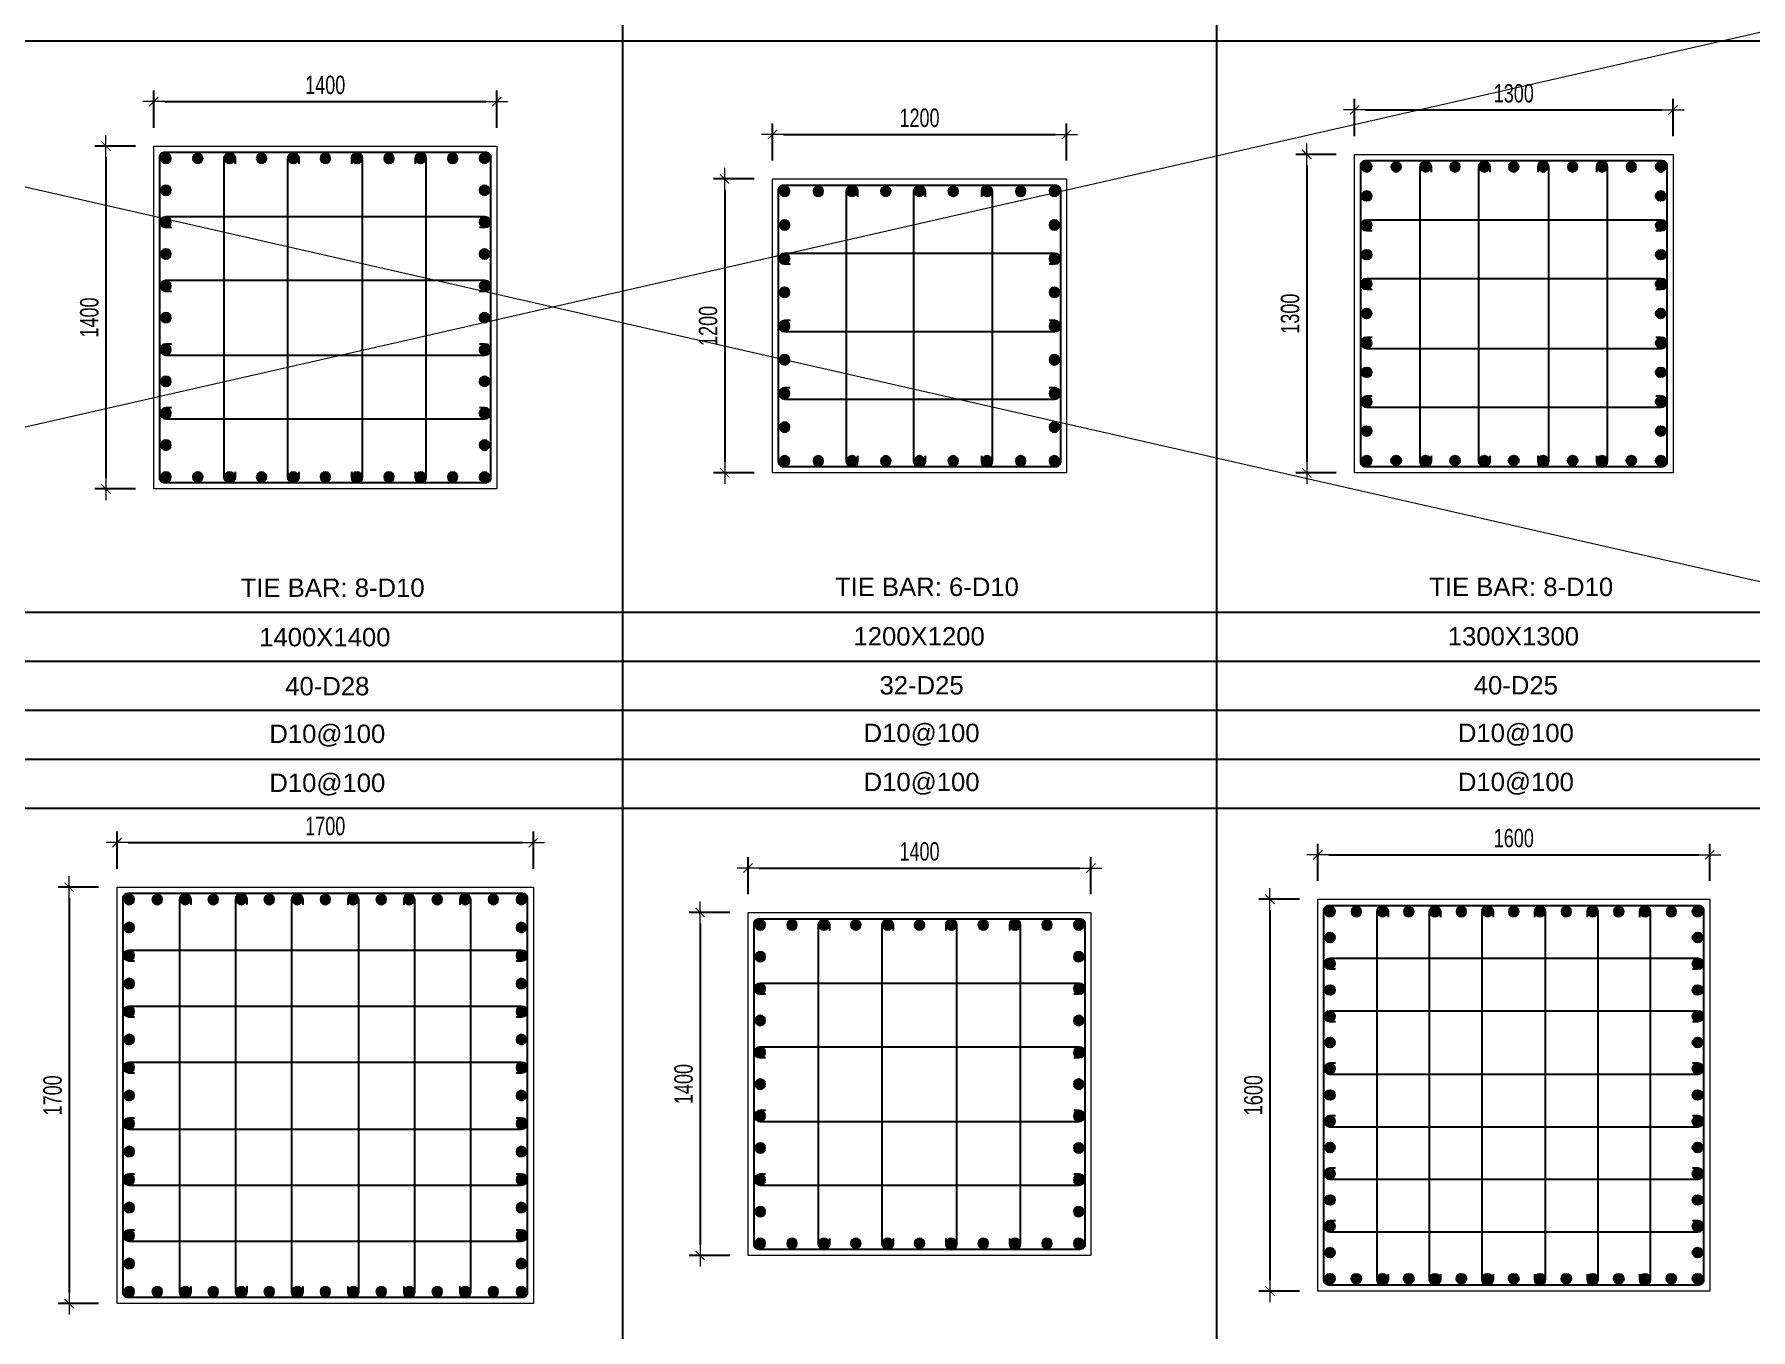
# Model space of a CAD drawing. Header units: millimetres. Extents: x 49323 to 380960, y -6102 to 181761.
# Drawn here: x 339682 to 346689, y 90439 to 95727 of the extents above; entities that cross this region are included whole.
import ezdxf
from ezdxf.enums import TextEntityAlignment as Align

# ---------------------------------------------------------------- set-up
doc = ezdxf.new("R2010")
doc.units = ezdxf.units.MM
doc.linetypes.add('CENTER2', pattern=[1.125, 0.75, -0.125, 0.125, -0.125])
doc.layers.get('Defpoints').update_dxf_attribs({"color": 151, "lineweight": 9})
for name, color, linetype in [('2', 2, 'Continuous'), ('CEN', 1, 'CENTER2'), ('STL', 3, 'Continuous'), ('TIT1', 3, 'Continuous')]:
    doc.layers.add(name, color=color, linetype=linetype)
doc.layers.add('NDC_S_CONTINUOUS', color=3, linetype='Continuous', lineweight=20)
doc.layers.add('NDC_S_DIM', color=1, linetype='Continuous', lineweight=15)
doc.styles.add('NDC_ARIAL', font='arial.ttf', dxfattribs={"width": 0.85})
doc.styles.add('NDC_DIM', font='', dxfattribs={"width": 0.75})
doc.styles.get('NDC_DIM').set_extended_font_data('Dotum')
doc.dimstyles.new('NDC_dim_30', dxfattribs={"dimscale": 30, "dimtxt": 2.5, "dimasz": 1.5, "dimexe": 1.5, "dimexo": 2.5, "dimgap": 1, "dimtad": 1, "dimdec": 0, "dimzin": 0, "dimdsep": 46, "dimtxsty": 'NDC_DIM', "dimblk": 'DIMMARK', "dimcen": 0.09, "dimdle": 1.2, "dimclrd": 1, "dimclre": 1, "dimclrt": 3, "dimadec": 0, "dimazin": 0, "dimtfac": 1, "dimtdec": 0, "dimtix": 1, "dimtofl": 0, "dimtmove": 0, "dimatfit": 3, "dimfxl": 8, "dimfxlon": 1, "dimtolj": 1, "dimtzin": 0, "dimarcsym": 0})

# ---------------------------------------------------------------- blocks, each defined once
blk = doc.blocks.new('8')
at = {"layer": '2'}
blk.add_hatch(color=256, dxfattribs=at).paths.add_polyline_path([(20, 0, 0.386127), (1.9, 19.9), (-1.9, 19.9, 0.386127), (-20, 0, 1)])
blk.add_circle((0, 0), 20, dxfattribs=at)
blk = doc.blocks.new('5')
at = {"layer": 'CEN', "rotation": 180}
blk.add_blockref('8', (0, 0), dxfattribs=at)
blk = doc.blocks.new('*U1257')
at = {"layer": 'STL', "xscale": -1, "rotation": 270}
blk.add_blockref('5', (0, 0), dxfattribs=at)
blk = doc.blocks.new('*U1258')
at = {"layer": 'NDC_S_DIM', "color": 0, "linetype": 'ByBlock', "lineweight": -2, "transparency": 16777216}
for p in [(299692.7, 70167.6), (299807.1, 70167.6), (299921.4, 70167.6), (300035.7, 70167.6), (300150, 70167.6), (300264.3, 70167.6), (300378.6, 70167.6), (300493, 70167.6), (300607.3, 70167.6), (300721.6, 70167.6), (300835.9, 70167.6), (300950.2, 70167.6), (301064.6, 70167.6), (301178.9, 70167.6), (301293.2, 70167.6)]:
    blk.add_blockref('*U1257', p, dxfattribs=at)
blk = doc.blocks.new('*U1231')
at = {"layer": 'STL', "xscale": -1, "rotation": 270}
blk.add_blockref('5', (0, 0), dxfattribs=at)
blk = doc.blocks.new('*U1232')
at = {"layer": 'NDC_S_DIM', "color": 0, "linetype": 'ByBlock', "lineweight": -2, "transparency": 16777216}
for p in [(299692.7, 70167.6), (299807.1, 70167.6), (299921.4, 70167.6), (300035.7, 70167.6), (300150, 70167.6), (300264.3, 70167.6), (300378.6, 70167.6), (300493, 70167.6), (300607.3, 70167.6), (300721.6, 70167.6), (300835.9, 70167.6), (300950.2, 70167.6), (301064.6, 70167.6), (301178.9, 70167.6), (301293.2, 70167.6)]:
    blk.add_blockref('*U1231', p, dxfattribs=at)
blk = doc.blocks.new('*U1233')
at = {"layer": 'STL', "xscale": -1, "rotation": 270}
blk.add_blockref('5', (0, 0), dxfattribs=at)
blk = doc.blocks.new('*U1234')
at = {"layer": 'NDC_S_DIM', "color": 0, "linetype": 'ByBlock', "lineweight": -2, "transparency": 16777216}
for p in [(299692.7, 70167.6), (299807.1, 70167.6), (299921.4, 70167.6), (300035.7, 70167.6), (300150, 70167.6), (300264.3, 70167.6), (300378.6, 70167.6), (300493, 70167.6), (300607.3, 70167.6), (300721.6, 70167.6), (300835.9, 70167.6), (300950.2, 70167.6), (301064.6, 70167.6), (301178.9, 70167.6), (301293.2, 70167.6)]:
    blk.add_blockref('*U1233', p, dxfattribs=at)
blk = doc.blocks.new('*U1255')
at = {"layer": 'STL', "xscale": -1, "rotation": 270}
blk.add_blockref('5', (0, 0), dxfattribs=at)
blk = doc.blocks.new('*U1256')
at = {"layer": 'NDC_S_DIM', "color": 0, "linetype": 'ByBlock', "lineweight": -2, "transparency": 16777216}
for p in [(299692.7, 70167.6), (299807.1, 70167.6), (299921.4, 70167.6), (300035.7, 70167.6), (300150, 70167.6), (300264.3, 70167.6), (300378.6, 70167.6), (300493, 70167.6), (300607.3, 70167.6), (300721.6, 70167.6), (300835.9, 70167.6), (300950.2, 70167.6), (301064.6, 70167.6), (301178.9, 70167.6), (301293.2, 70167.6)]:
    blk.add_blockref('*U1255', p, dxfattribs=at)
blk = doc.blocks.new('DIMMARK')
at = {"layer": 'NDC_S_DIM', "color": 1}
blk.add_line((-1.5, 0), (1, 0), dxfattribs=at)
at = {"layer": 'NDC_S_DIM', "color": 2, "const_width": 0.1}
blk.add_lwpolyline([(-0.42, -0.42), (0.42, 0.42)], dxfattribs=at)
blk = doc.blocks.new('*D1273')
at = {"layer": 'Defpoints', "color": 0, "ltscale": 40, "transparency": 16777216}
for p in [(341719.6, 92427.3), (340019.6, 92245.7), (341719.6, 92245.7)]:
    blk.add_point(p, dxfattribs=at)
at = {"layer": 'NDC_S_DIM', "color": 1, "lineweight": -2, "ltscale": 40, "transparency": 16777216}
for p, q in [((340019.6, 92320.7), (340019.6, 92472.3)), ((340064.6, 92427.3), (341674.6, 92427.3)), ((341719.6, 92320.7), (341719.6, 92472.3))]:
    blk.add_line(p, q, dxfattribs=at)
at = {"layer": 'NDC_S_DIM', "color": 1, "lineweight": -2, "ltscale": 40, "transparency": 16777216, "xscale": 45, "yscale": 45, "zscale": 45, "rotation": 180}
blk.add_blockref('DIMMARK', (340019.6, 92427.3), dxfattribs=at)
at = {"layer": 'NDC_S_DIM', "color": 1, "lineweight": -2, "ltscale": 40, "transparency": 16777216, "xscale": 45, "yscale": 45, "zscale": 45}
blk.add_blockref('DIMMARK', (341719.6, 92427.3), dxfattribs=at)
at = {"layer": 'NDC_S_DIM', "color": 3, "ltscale": 40, "transparency": 16777216, "insert": (340869.6, 92494.8), "char_height": 75, "attachment_point": 5, "style": 'NDC_DIM'}
blk.add_mtext('\\A1;1700', dxfattribs=at)
blk = doc.blocks.new('*D1274')
at = {"layer": 'Defpoints', "color": 0, "ltscale": 40, "transparency": 16777216}
for p in [(340019.6, 92245.7), (339824.2, 90545.7), (340019.6, 90545.7)]:
    blk.add_point(p, dxfattribs=at)
at = {"layer": 'NDC_S_DIM', "color": 1, "lineweight": -2, "ltscale": 40, "transparency": 16777216}
for p, q in [((339944.6, 92245.7), (339779.2, 92245.7)), ((339824.2, 92200.7), (339824.2, 90590.7)), ((339944.6, 90545.7), (339779.2, 90545.7))]:
    blk.add_line(p, q, dxfattribs=at)
at = {"layer": 'NDC_S_DIM', "color": 1, "lineweight": -2, "ltscale": 40, "transparency": 16777216, "xscale": 45, "yscale": 45, "zscale": 45}
for p, rotation in [((339824.2, 92245.7), 90), ((339824.2, 90545.7), 270)]:
    blk.add_blockref('DIMMARK', p, dxfattribs=dict(at, rotation=rotation))
at = {"layer": 'NDC_S_DIM', "color": 3, "ltscale": 40, "transparency": 16777216, "insert": (339756.7, 91395.7), "char_height": 75, "attachment_point": 5, "rotation": 90, "style": 'NDC_DIM'}
blk.add_mtext('\\A1;1700', dxfattribs=at)
blk = doc.blocks.new('*D1271')
at = {"layer": 'Defpoints', "color": 0, "ltscale": 40, "transparency": 16777216}
for p in [(341569.6, 95452.8), (340169.6, 95271.2), (341569.6, 95271.2)]:
    blk.add_point(p, dxfattribs=at)
at = {"layer": 'NDC_S_DIM', "color": 1, "lineweight": -2, "ltscale": 40, "transparency": 16777216}
for p, q in [((340169.6, 95346.2), (340169.6, 95497.8)), ((340214.6, 95452.8), (341524.6, 95452.8)), ((341569.6, 95346.2), (341569.6, 95497.8))]:
    blk.add_line(p, q, dxfattribs=at)
at = {"layer": 'NDC_S_DIM', "color": 1, "lineweight": -2, "ltscale": 40, "transparency": 16777216, "xscale": 45, "yscale": 45, "zscale": 45, "rotation": 180}
blk.add_blockref('DIMMARK', (340169.6, 95452.8), dxfattribs=at)
at = {"layer": 'NDC_S_DIM', "color": 1, "lineweight": -2, "ltscale": 40, "transparency": 16777216, "xscale": 45, "yscale": 45, "zscale": 45}
blk.add_blockref('DIMMARK', (341569.6, 95452.8), dxfattribs=at)
at = {"layer": 'NDC_S_DIM', "color": 3, "ltscale": 40, "transparency": 16777216, "insert": (340869.6, 95520.4), "char_height": 75, "attachment_point": 5, "style": 'NDC_DIM'}
blk.add_mtext('\\A1;1400', dxfattribs=at)
blk = doc.blocks.new('*D1272')
at = {"layer": 'Defpoints', "color": 0, "ltscale": 40, "transparency": 16777216}
for p in [(340169.6, 95271.2), (339974.2, 93871.2), (340169.6, 93871.2)]:
    blk.add_point(p, dxfattribs=at)
at = {"layer": 'NDC_S_DIM', "color": 1, "lineweight": -2, "ltscale": 40, "transparency": 16777216}
for p, q in [((340094.6, 95271.2), (339929.2, 95271.2)), ((339974.2, 95226.2), (339974.2, 93916.2)), ((340094.6, 93871.2), (339929.2, 93871.2))]:
    blk.add_line(p, q, dxfattribs=at)
at = {"layer": 'NDC_S_DIM', "color": 1, "lineweight": -2, "ltscale": 40, "transparency": 16777216, "xscale": 45, "yscale": 45, "zscale": 45}
for p, rotation in [((339974.2, 95271.2), 90), ((339974.2, 93871.2), 270)]:
    blk.add_blockref('DIMMARK', p, dxfattribs=dict(at, rotation=rotation))
at = {"layer": 'NDC_S_DIM', "color": 3, "ltscale": 40, "transparency": 16777216, "insert": (339906.7, 94571.2), "char_height": 75, "attachment_point": 5, "rotation": 90, "style": 'NDC_DIM'}
blk.add_mtext('\\A1;1400', dxfattribs=at)
blk = doc.blocks.new('*U1247')
at = {"layer": 'STL', "xscale": -1, "rotation": 270}
blk.add_blockref('5', (0, 0), dxfattribs=at)
blk = doc.blocks.new('*U1248')
at = {"layer": 'NDC_S_DIM', "color": 0, "linetype": 'ByBlock', "lineweight": -2, "transparency": 16777216}
for p in [(306343.8, 79984.3), (306473.8, 79984.3), (306603.8, 79984.3), (306733.9, 79984.3), (306863.9, 79984.3), (306994, 79984.3), (307124, 79984.3), (307254.1, 79984.3), (307384.1, 79984.3), (307514.2, 79984.3), (307644.2, 79984.3)]:
    blk.add_blockref('*U1247', p, dxfattribs=at)
blk = doc.blocks.new('*U1249')
at = {"layer": 'STL', "xscale": -1, "rotation": 270}
blk.add_blockref('5', (0, 0), dxfattribs=at)
blk = doc.blocks.new('*U1250')
at = {"layer": 'NDC_S_DIM', "color": 0, "linetype": 'ByBlock', "lineweight": -2, "transparency": 16777216}
for p in [(306343.8, 79984.3), (306473.8, 79984.3), (306603.8, 79984.3), (306733.9, 79984.3), (306863.9, 79984.3), (306994, 79984.3), (307124, 79984.3), (307254.1, 79984.3), (307384.1, 79984.3), (307514.2, 79984.3), (307644.2, 79984.3)]:
    blk.add_blockref('*U1249', p, dxfattribs=at)
blk = doc.blocks.new('*U1251')
at = {"layer": 'STL', "xscale": -1, "rotation": 270}
blk.add_blockref('5', (0, 0), dxfattribs=at)
blk = doc.blocks.new('*U1252')
at = {"layer": 'NDC_S_DIM', "color": 0, "linetype": 'ByBlock', "lineweight": -2, "transparency": 16777216}
for p in [(306343.8, 79984.3), (306473.8, 79984.3), (306603.8, 79984.3), (306733.9, 79984.3), (306863.9, 79984.3), (306994, 79984.3), (307124, 79984.3), (307254.1, 79984.3), (307384.1, 79984.3), (307514.2, 79984.3), (307644.2, 79984.3)]:
    blk.add_blockref('*U1251', p, dxfattribs=at)
blk = doc.blocks.new('*U1253')
at = {"layer": 'STL', "xscale": -1, "rotation": 270}
blk.add_blockref('5', (0, 0), dxfattribs=at)
blk = doc.blocks.new('*U1254')
at = {"layer": 'NDC_S_DIM', "color": 0, "linetype": 'ByBlock', "lineweight": -2, "transparency": 16777216}
for p in [(306343.8, 79984.3), (306473.8, 79984.3), (306603.8, 79984.3), (306733.9, 79984.3), (306863.9, 79984.3), (306994, 79984.3), (307124, 79984.3), (307254.1, 79984.3), (307384.1, 79984.3), (307514.2, 79984.3), (307644.2, 79984.3)]:
    blk.add_blockref('*U1253', p, dxfattribs=at)
blk = doc.blocks.new('*D1319')
at = {"layer": 'Defpoints', "color": 0, "ltscale": 40, "transparency": 16777216}
for p in [(343995.7, 92323.6), (342595.7, 92142), (343995.7, 92142)]:
    blk.add_point(p, dxfattribs=at)
at = {"layer": 'NDC_S_DIM', "color": 1, "lineweight": -2, "ltscale": 40, "transparency": 16777216}
for p, q in [((342595.7, 92217), (342595.7, 92368.6)), ((343995.7, 92217), (343995.7, 92368.6)), ((342640.7, 92323.6), (343950.7, 92323.6))]:
    blk.add_line(p, q, dxfattribs=at)
at = {"layer": 'NDC_S_DIM', "color": 1, "lineweight": -2, "ltscale": 40, "transparency": 16777216, "xscale": 45, "yscale": 45, "zscale": 45, "rotation": 180}
blk.add_blockref('DIMMARK', (342595.7, 92323.6), dxfattribs=at)
at = {"layer": 'NDC_S_DIM', "color": 1, "lineweight": -2, "ltscale": 40, "transparency": 16777216, "xscale": 45, "yscale": 45, "zscale": 45}
blk.add_blockref('DIMMARK', (343995.7, 92323.6), dxfattribs=at)
at = {"layer": 'NDC_S_DIM', "color": 3, "ltscale": 40, "transparency": 16777216, "insert": (343295.7, 92391.2), "char_height": 75, "attachment_point": 5, "style": 'NDC_DIM'}
blk.add_mtext('\\A1;1400', dxfattribs=at)
blk = doc.blocks.new('*D1320')
at = {"layer": 'Defpoints', "color": 0, "ltscale": 40, "transparency": 16777216}
for p in [(342595.7, 92142), (342400.3, 90742), (342595.7, 90742)]:
    blk.add_point(p, dxfattribs=at)
at = {"layer": 'NDC_S_DIM', "color": 1, "lineweight": -2, "ltscale": 40, "transparency": 16777216}
for p, q in [((342520.7, 92142), (342355.3, 92142)), ((342400.3, 92097), (342400.3, 90787)), ((342520.7, 90742), (342355.3, 90742))]:
    blk.add_line(p, q, dxfattribs=at)
at = {"layer": 'NDC_S_DIM', "color": 1, "lineweight": -2, "ltscale": 40, "transparency": 16777216, "xscale": 45, "yscale": 45, "zscale": 45}
for p, rotation in [((342400.3, 92142), 90), ((342400.3, 90742), 270)]:
    blk.add_blockref('DIMMARK', p, dxfattribs=dict(at, rotation=rotation))
at = {"layer": 'NDC_S_DIM', "color": 3, "ltscale": 40, "transparency": 16777216, "insert": (342332.8, 91442), "char_height": 75, "attachment_point": 5, "rotation": 90, "style": 'NDC_DIM'}
blk.add_mtext('\\A1;1400', dxfattribs=at)
blk = doc.blocks.new('*U1279')
at = {"layer": 'STL', "xscale": -1, "rotation": 270}
blk.add_blockref('5', (0, 0), dxfattribs=at)
blk = doc.blocks.new('*U1280')
at = {"layer": 'NDC_S_DIM', "color": 0, "linetype": 'ByBlock', "lineweight": -2, "transparency": 16777216}
for p in [(306343.8, 79984.3), (306473.8, 79984.3), (306603.8, 79984.3), (306733.9, 79984.3), (306863.9, 79984.3), (306994, 79984.3), (307124, 79984.3), (307254.1, 79984.3), (307384.1, 79984.3), (307514.2, 79984.3), (307644.2, 79984.3)]:
    blk.add_blockref('*U1279', p, dxfattribs=at)
blk = doc.blocks.new('*U1281')
at = {"layer": 'STL', "xscale": -1, "rotation": 270}
blk.add_blockref('5', (0, 0), dxfattribs=at)
blk = doc.blocks.new('*U1282')
at = {"layer": 'NDC_S_DIM', "color": 0, "linetype": 'ByBlock', "lineweight": -2, "transparency": 16777216}
for p in [(306343.8, 79984.3), (306473.8, 79984.3), (306603.8, 79984.3), (306733.9, 79984.3), (306863.9, 79984.3), (306994, 79984.3), (307124, 79984.3), (307254.1, 79984.3), (307384.1, 79984.3), (307514.2, 79984.3), (307644.2, 79984.3)]:
    blk.add_blockref('*U1281', p, dxfattribs=at)
blk = doc.blocks.new('*U1294')
at = {"layer": 'STL', "xscale": -1, "rotation": 270}
blk.add_blockref('5', (0, 0), dxfattribs=at)
blk = doc.blocks.new('*U1295')
at = {"layer": 'NDC_S_DIM', "color": 0, "linetype": 'ByBlock', "lineweight": -2, "transparency": 16777216}
for p in [(306343.8, 79984.3), (306473.8, 79984.3), (306603.8, 79984.3), (306733.9, 79984.3), (306863.9, 79984.3), (306994, 79984.3), (307124, 79984.3), (307254.1, 79984.3), (307384.1, 79984.3), (307514.2, 79984.3), (307644.2, 79984.3)]:
    blk.add_blockref('*U1294', p, dxfattribs=at)
blk = doc.blocks.new('*U1277')
at = {"layer": 'STL', "xscale": -1, "rotation": 270}
blk.add_blockref('5', (0, 0), dxfattribs=at)
blk = doc.blocks.new('*U1278')
at = {"layer": 'NDC_S_DIM', "color": 0, "linetype": 'ByBlock', "lineweight": -2, "transparency": 16777216}
for p in [(306343.8, 79984.3), (306473.8, 79984.3), (306603.8, 79984.3), (306733.9, 79984.3), (306863.9, 79984.3), (306994, 79984.3), (307124, 79984.3), (307254.1, 79984.3), (307384.1, 79984.3), (307514.2, 79984.3), (307644.2, 79984.3)]:
    blk.add_blockref('*U1277', p, dxfattribs=at)
blk = doc.blocks.new('*D1321')
at = {"layer": 'Defpoints', "color": 0, "ltscale": 40, "transparency": 16777216}
for p in [(343895.7, 95318.5), (342695.7, 95136.9), (343895.7, 95136.9)]:
    blk.add_point(p, dxfattribs=at)
at = {"layer": 'NDC_S_DIM', "color": 1, "lineweight": -2, "ltscale": 40, "transparency": 16777216}
for p, q in [((342695.7, 95211.9), (342695.7, 95363.5)), ((342740.7, 95318.5), (343850.7, 95318.5)), ((343895.7, 95211.9), (343895.7, 95363.5))]:
    blk.add_line(p, q, dxfattribs=at)
at = {"layer": 'NDC_S_DIM', "color": 1, "lineweight": -2, "ltscale": 40, "transparency": 16777216, "xscale": 45, "yscale": 45, "zscale": 45, "rotation": 180}
blk.add_blockref('DIMMARK', (342695.7, 95318.5), dxfattribs=at)
at = {"layer": 'NDC_S_DIM', "color": 1, "lineweight": -2, "ltscale": 40, "transparency": 16777216, "xscale": 45, "yscale": 45, "zscale": 45}
blk.add_blockref('DIMMARK', (343895.7, 95318.5), dxfattribs=at)
at = {"layer": 'NDC_S_DIM', "color": 3, "ltscale": 40, "transparency": 16777216, "insert": (343295.7, 95386), "char_height": 75, "attachment_point": 5, "style": 'NDC_DIM'}
blk.add_mtext('\\A1;1200', dxfattribs=at)
blk = doc.blocks.new('*D1322')
at = {"layer": 'Defpoints', "color": 0, "ltscale": 40, "transparency": 16777216}
for p in [(342695.7, 95136.9), (342500.3, 93936.9), (342695.7, 93936.9)]:
    blk.add_point(p, dxfattribs=at)
at = {"layer": 'NDC_S_DIM', "color": 1, "lineweight": -2, "ltscale": 40, "transparency": 16777216}
for p, q in [((342620.7, 95136.9), (342455.3, 95136.9)), ((342500.3, 95091.9), (342500.3, 93981.9)), ((342620.7, 93936.9), (342455.3, 93936.9))]:
    blk.add_line(p, q, dxfattribs=at)
at = {"layer": 'NDC_S_DIM', "color": 1, "lineweight": -2, "ltscale": 40, "transparency": 16777216, "xscale": 45, "yscale": 45, "zscale": 45}
for p, rotation in [((342500.3, 95136.9), 90), ((342500.3, 93936.9), 270)]:
    blk.add_blockref('DIMMARK', p, dxfattribs=dict(at, rotation=rotation))
at = {"layer": 'NDC_S_DIM', "color": 3, "ltscale": 40, "transparency": 16777216, "insert": (342432.8, 94536.9), "char_height": 75, "attachment_point": 5, "rotation": 90, "style": 'NDC_DIM'}
blk.add_mtext('\\A1;1200', dxfattribs=at)
blk = doc.blocks.new('*U1289')
at = {"layer": 'STL', "xscale": -1, "rotation": 270}
blk.add_blockref('5', (0, 0), dxfattribs=at)
blk = doc.blocks.new('*U1283')
at = {"layer": 'NDC_S_DIM', "color": 0, "linetype": 'ByBlock', "lineweight": -2, "transparency": 16777216}
for p in [(306393.8, 95024.2), (306531.3, 95024.2), (306668.9, 95024.2), (306806.4, 95024.2), (306944, 95024.2), (307081.5, 95024.2), (307219.1, 95024.2), (307356.7, 95024.2), (307494.2, 95024.2)]:
    blk.add_blockref('*U1289', p, dxfattribs=at)
blk = doc.blocks.new('*U1285')
at = {"layer": 'STL', "xscale": -1, "rotation": 270}
blk.add_blockref('5', (0, 0), dxfattribs=at)
blk = doc.blocks.new('*U1284')
at = {"layer": 'NDC_S_DIM', "color": 0, "linetype": 'ByBlock', "lineweight": -2, "transparency": 16777216}
for p in [(306393.8, 95024.2), (306531.3, 95024.2), (306668.9, 95024.2), (306806.4, 95024.2), (306944, 95024.2), (307081.5, 95024.2), (307219.1, 95024.2), (307356.7, 95024.2), (307494.2, 95024.2)]:
    blk.add_blockref('*U1285', p, dxfattribs=at)
blk = doc.blocks.new('*U1287')
at = {"layer": 'STL', "xscale": -1, "rotation": 270}
blk.add_blockref('5', (0, 0), dxfattribs=at)
blk = doc.blocks.new('*U1286')
at = {"layer": 'NDC_S_DIM', "color": 0, "linetype": 'ByBlock', "lineweight": -2, "transparency": 16777216}
for p in [(306393.8, 95024.2), (306531.3, 95024.2), (306668.9, 95024.2), (306806.4, 95024.2), (306944, 95024.2), (307081.5, 95024.2), (307219.1, 95024.2), (307356.7, 95024.2), (307494.2, 95024.2)]:
    blk.add_blockref('*U1287', p, dxfattribs=at)
blk = doc.blocks.new('*U1302')
at = {"layer": 'STL', "xscale": -1, "rotation": 270}
blk.add_blockref('5', (0, 0), dxfattribs=at)
blk = doc.blocks.new('*U1288')
at = {"layer": 'NDC_S_DIM', "color": 0, "linetype": 'ByBlock', "lineweight": -2, "transparency": 16777216}
for p in [(306393.8, 95024.2), (306531.3, 95024.2), (306668.9, 95024.2), (306806.4, 95024.2), (306944, 95024.2), (307081.5, 95024.2), (307219.1, 95024.2), (307356.7, 95024.2), (307494.2, 95024.2)]:
    blk.add_blockref('*U1302', p, dxfattribs=at)
blk = doc.blocks.new('*D1369')
at = {"layer": 'Defpoints', "color": 0, "ltscale": 40, "transparency": 16777216}
for p in [(346521.8, 92378), (344921.8, 92196.4), (346521.8, 92196.4)]:
    blk.add_point(p, dxfattribs=at)
at = {"layer": 'NDC_S_DIM', "color": 1, "lineweight": -2, "ltscale": 40, "transparency": 16777216}
for p, q in [((344921.8, 92271.4), (344921.8, 92423)), ((346521.8, 92271.4), (346521.8, 92423)), ((344966.8, 92378), (346476.8, 92378))]:
    blk.add_line(p, q, dxfattribs=at)
at = {"layer": 'NDC_S_DIM', "color": 1, "lineweight": -2, "ltscale": 40, "transparency": 16777216, "xscale": 45, "yscale": 45, "zscale": 45, "rotation": 180}
blk.add_blockref('DIMMARK', (344921.8, 92378), dxfattribs=at)
at = {"layer": 'NDC_S_DIM', "color": 1, "lineweight": -2, "ltscale": 40, "transparency": 16777216, "xscale": 45, "yscale": 45, "zscale": 45}
blk.add_blockref('DIMMARK', (346521.8, 92378), dxfattribs=at)
at = {"layer": 'NDC_S_DIM', "color": 3, "ltscale": 40, "transparency": 16777216, "insert": (345721.8, 92445.6), "char_height": 75, "attachment_point": 5, "style": 'NDC_DIM'}
blk.add_mtext('\\A1;1600', dxfattribs=at)
blk = doc.blocks.new('*D1370')
at = {"layer": 'Defpoints', "color": 0, "ltscale": 40, "transparency": 16777216}
for p in [(344921.8, 92196.4), (344726.4, 90596.4), (344921.8, 90596.4)]:
    blk.add_point(p, dxfattribs=at)
at = {"layer": 'NDC_S_DIM', "color": 1, "lineweight": -2, "ltscale": 40, "transparency": 16777216}
for p, q in [((344846.8, 92196.4), (344681.4, 92196.4)), ((344726.4, 92151.4), (344726.4, 90641.4)), ((344846.8, 90596.4), (344681.4, 90596.4))]:
    blk.add_line(p, q, dxfattribs=at)
at = {"layer": 'NDC_S_DIM', "color": 1, "lineweight": -2, "ltscale": 40, "transparency": 16777216, "xscale": 45, "yscale": 45, "zscale": 45}
for p, rotation in [((344726.4, 92196.4), 90), ((344726.4, 90596.4), 270)]:
    blk.add_blockref('DIMMARK', p, dxfattribs=dict(at, rotation=rotation))
at = {"layer": 'NDC_S_DIM', "color": 3, "ltscale": 40, "transparency": 16777216, "insert": (344658.9, 91396.4), "char_height": 75, "attachment_point": 5, "rotation": 90, "style": 'NDC_DIM'}
blk.add_mtext('\\A1;1600', dxfattribs=at)
blk = doc.blocks.new('*U1355')
at = {"layer": 'STL', "xscale": -1, "rotation": 270}
blk.add_blockref('5', (0, 0), dxfattribs=at)
blk = doc.blocks.new('*U1356')
at = {"layer": 'NDC_S_DIM', "color": 0, "linetype": 'ByBlock', "lineweight": -2, "transparency": 16777216}
for p in [(308769.8, 80184.3), (308877, 80184.3), (308984.2, 80184.3), (309091.4, 80184.3), (309198.6, 80184.3), (309305.7, 80184.3), (309412.9, 80184.3), (309520.1, 80184.3), (309627.3, 80184.3), (309734.4, 80184.3), (309841.6, 80184.3), (309948.8, 80184.3), (310056, 80184.3), (310163.1, 80184.3), (310270.3, 80184.3)]:
    blk.add_blockref('*U1355', p, dxfattribs=at)
blk = doc.blocks.new('*U1327')
at = {"layer": 'STL', "xscale": -1, "rotation": 270}
blk.add_blockref('5', (0, 0), dxfattribs=at)
blk = doc.blocks.new('*U1328')
at = {"layer": 'NDC_S_DIM', "color": 0, "linetype": 'ByBlock', "lineweight": -2, "transparency": 16777216}
for p in [(308769.8, 80184.3), (308877, 80184.3), (308984.2, 80184.3), (309091.4, 80184.3), (309198.6, 80184.3), (309305.7, 80184.3), (309412.9, 80184.3), (309520.1, 80184.3), (309627.3, 80184.3), (309734.4, 80184.3), (309841.6, 80184.3), (309948.8, 80184.3), (310056, 80184.3), (310163.1, 80184.3), (310270.3, 80184.3)]:
    blk.add_blockref('*U1327', p, dxfattribs=at)
blk = doc.blocks.new('*U1337')
at = {"layer": 'STL', "xscale": -1, "rotation": 270}
blk.add_blockref('5', (0, 0), dxfattribs=at)
blk = doc.blocks.new('*U1338')
at = {"layer": 'NDC_S_DIM', "color": 0, "linetype": 'ByBlock', "lineweight": -2, "transparency": 16777216}
for p in [(308769.8, 80184.3), (308877, 80184.3), (308984.2, 80184.3), (309091.4, 80184.3), (309198.6, 80184.3), (309305.7, 80184.3), (309412.9, 80184.3), (309520.1, 80184.3), (309627.3, 80184.3), (309734.4, 80184.3), (309841.6, 80184.3), (309948.8, 80184.3), (310056, 80184.3), (310163.1, 80184.3), (310270.3, 80184.3)]:
    blk.add_blockref('*U1337', p, dxfattribs=at)
blk = doc.blocks.new('*U1353')
at = {"layer": 'STL', "xscale": -1, "rotation": 270}
blk.add_blockref('5', (0, 0), dxfattribs=at)
blk = doc.blocks.new('*U1354')
at = {"layer": 'NDC_S_DIM', "color": 0, "linetype": 'ByBlock', "lineweight": -2, "transparency": 16777216}
for p in [(308769.8, 80184.3), (308877, 80184.3), (308984.2, 80184.3), (309091.4, 80184.3), (309198.6, 80184.3), (309305.7, 80184.3), (309412.9, 80184.3), (309520.1, 80184.3), (309627.3, 80184.3), (309734.4, 80184.3), (309841.6, 80184.3), (309948.8, 80184.3), (310056, 80184.3), (310163.1, 80184.3), (310270.3, 80184.3)]:
    blk.add_blockref('*U1353', p, dxfattribs=at)
blk = doc.blocks.new('*D1371')
at = {"layer": 'Defpoints', "color": 0, "ltscale": 40, "transparency": 16777216}
for p in [(346371.8, 95418.5), (345071.8, 95236.9), (346371.8, 95236.9)]:
    blk.add_point(p, dxfattribs=at)
at = {"layer": 'NDC_S_DIM', "color": 1, "lineweight": -2, "ltscale": 40, "transparency": 16777216}
for p, q in [((345071.8, 95311.9), (345071.8, 95463.5)), ((346371.8, 95311.9), (346371.8, 95463.5)), ((345116.8, 95418.5), (346326.8, 95418.5))]:
    blk.add_line(p, q, dxfattribs=at)
at = {"layer": 'NDC_S_DIM', "color": 1, "lineweight": -2, "ltscale": 40, "transparency": 16777216, "xscale": 45, "yscale": 45, "zscale": 45, "rotation": 180}
blk.add_blockref('DIMMARK', (345071.8, 95418.5), dxfattribs=at)
at = {"layer": 'NDC_S_DIM', "color": 1, "lineweight": -2, "ltscale": 40, "transparency": 16777216, "xscale": 45, "yscale": 45, "zscale": 45}
blk.add_blockref('DIMMARK', (346371.8, 95418.5), dxfattribs=at)
at = {"layer": 'NDC_S_DIM', "color": 3, "ltscale": 40, "transparency": 16777216, "insert": (345721.8, 95486), "char_height": 75, "attachment_point": 5, "style": 'NDC_DIM'}
blk.add_mtext('\\A1;1300', dxfattribs=at)
blk = doc.blocks.new('*D1372')
at = {"layer": 'Defpoints', "color": 0, "ltscale": 40, "transparency": 16777216}
for p in [(345071.8, 95236.9), (344876.4, 93936.9), (345071.8, 93936.9)]:
    blk.add_point(p, dxfattribs=at)
at = {"layer": 'NDC_S_DIM', "color": 1, "lineweight": -2, "ltscale": 40, "transparency": 16777216}
for p, q in [((344996.8, 95236.9), (344831.4, 95236.9)), ((344876.4, 95191.9), (344876.4, 93981.9)), ((344996.8, 93936.9), (344831.4, 93936.9))]:
    blk.add_line(p, q, dxfattribs=at)
at = {"layer": 'NDC_S_DIM', "color": 1, "lineweight": -2, "ltscale": 40, "transparency": 16777216, "xscale": 45, "yscale": 45, "zscale": 45}
for p, rotation in [((344876.4, 95236.9), 90), ((344876.4, 93936.9), 270)]:
    blk.add_blockref('DIMMARK', p, dxfattribs=dict(at, rotation=rotation))
at = {"layer": 'NDC_S_DIM', "color": 3, "ltscale": 40, "transparency": 16777216, "insert": (344808.9, 94586.9), "char_height": 75, "attachment_point": 5, "rotation": 90, "style": 'NDC_DIM'}
blk.add_mtext('\\A1;1300', dxfattribs=at)
blk = doc.blocks.new('*U1345')
at = {"layer": 'STL', "xscale": -1, "rotation": 270}
blk.add_blockref('5', (0, 0), dxfattribs=at)
blk = doc.blocks.new('*U1346')
at = {"layer": 'NDC_S_DIM', "color": 0, "linetype": 'ByBlock', "lineweight": -2, "transparency": 16777216}
for p in [(308919.8, 95186.4), (309039.9, 95186.4), (309159.9, 95186.4), (309280, 95186.4), (309400, 95186.4), (309520.1, 95186.4), (309640.1, 95186.4), (309760.2, 95186.4), (309880.2, 95186.4), (310000.3, 95186.4), (310120.3, 95186.4)]:
    blk.add_blockref('*U1345', p, dxfattribs=at)
blk = doc.blocks.new('*U1347')
at = {"layer": 'STL', "xscale": -1, "rotation": 270}
blk.add_blockref('5', (0, 0), dxfattribs=at)
blk = doc.blocks.new('*U1348')
at = {"layer": 'NDC_S_DIM', "color": 0, "linetype": 'ByBlock', "lineweight": -2, "transparency": 16777216}
for p in [(308919.8, 95186.4), (309039.9, 95186.4), (309159.9, 95186.4), (309280, 95186.4), (309400, 95186.4), (309520.1, 95186.4), (309640.1, 95186.4), (309760.2, 95186.4), (309880.2, 95186.4), (310000.3, 95186.4), (310120.3, 95186.4)]:
    blk.add_blockref('*U1347', p, dxfattribs=at)
blk = doc.blocks.new('*U1349')
at = {"layer": 'STL', "xscale": -1, "rotation": 270}
blk.add_blockref('5', (0, 0), dxfattribs=at)
blk = doc.blocks.new('*U1350')
at = {"layer": 'NDC_S_DIM', "color": 0, "linetype": 'ByBlock', "lineweight": -2, "transparency": 16777216}
for p in [(308919.8, 95186.4), (309039.9, 95186.4), (309159.9, 95186.4), (309280, 95186.4), (309400, 95186.4), (309520.1, 95186.4), (309640.1, 95186.4), (309760.2, 95186.4), (309880.2, 95186.4), (310000.3, 95186.4), (310120.3, 95186.4)]:
    blk.add_blockref('*U1349', p, dxfattribs=at)
blk = doc.blocks.new('*U1351')
at = {"layer": 'STL', "xscale": -1, "rotation": 270}
blk.add_blockref('5', (0, 0), dxfattribs=at)
blk = doc.blocks.new('*U1352')
at = {"layer": 'NDC_S_DIM', "color": 0, "linetype": 'ByBlock', "lineweight": -2, "transparency": 16777216}
for p in [(308919.8, 95186.4), (309039.9, 95186.4), (309159.9, 95186.4), (309280, 95186.4), (309400, 95186.4), (309520.1, 95186.4), (309640.1, 95186.4), (309760.2, 95186.4), (309880.2, 95186.4), (310000.3, 95186.4), (310120.3, 95186.4)]:
    blk.add_blockref('*U1351', p, dxfattribs=at)

msp = doc.modelspace()

# ---------------------------------------------------------------- linework, layer by layer
at = {"layer": '2', "lineweight": -2, "ltscale": 1000}
for points in [[(341544.6, 95226.2), (341544.6, 93916.2, -0.414214), (341524.6, 93896.2), (340214.6, 93896.2, -0.414214), (340194.6, 93916.2), (340194.6, 95226.2, -0.414214), (340214.6, 95246.2), (341524.6, 95246.2, -0.414214)], [(346346.8, 95191.9), (346346.8, 93981.9, -0.414214), (346326.8, 93961.9), (345116.8, 93961.9, -0.414214), (345096.8, 93981.9), (345096.8, 95191.9, -0.414214), (345116.8, 95211.9), (346326.8, 95211.9, -0.414214)], [(343870.7, 95091.9), (343870.7, 93981.9, -0.414214), (343850.7, 93961.9), (342740.7, 93961.9, -0.414214), (342720.7, 93981.9), (342720.7, 95091.9, -0.414214), (342740.7, 95111.9), (343850.7, 95111.9, -0.414214)], [(341694.6, 92200.7), (341694.6, 90590.7, -0.414214), (341674.6, 90570.7), (340064.6, 90570.7, -0.414214), (340044.6, 90590.7), (340044.6, 92200.7, -0.414214), (340064.6, 92220.7), (341674.6, 92220.7, -0.414214)], [(346496.8, 92151.4), (346496.8, 90641.4, -0.414214), (346476.8, 90621.4), (344966.8, 90621.4, -0.414214), (344946.8, 90641.4), (344946.8, 92151.4, -0.414214), (344966.8, 92171.4), (346476.8, 92171.4, -0.414214)], [(343970.7, 92097), (343970.7, 90787, -0.414214), (343950.7, 90767), (342640.7, 90767, -0.414214), (342620.7, 90787), (342620.7, 92097, -0.414214), (342640.7, 92117), (343950.7, 92117, -0.414214)]]:
    msp.add_lwpolyline(points, format="xyb", close=True, dxfattribs=at)
at = {"layer": '2'}
for points in [[(340501.9, 93940.9), (340501.9, 93918.7, -1), (340456.9, 93918.7), (340456.9, 95220.7, -1), (340501.9, 95220.7), (340501.9, 95198.6)], [(340762, 93940.9), (340762, 93918.7, -1), (340717, 93918.7), (340717, 95220.7, -1), (340762, 95220.7), (340762, 95198.6)], [(340977.1, 93940.9), (340977.1, 93918.7, 1), (341022.1, 93918.7), (341022.1, 95220.7, 1), (340977.1, 95220.7), (340977.1, 95198.6)], [(341237.2, 93940.9), (341237.2, 93918.7, 1), (341282.2, 93918.7), (341282.2, 95220.7, 1), (341237.2, 95220.7), (341237.2, 95198.6)], [(345384.1, 94006.5), (345384.1, 93984.4, -1), (345339.1, 93984.4), (345339.1, 95186.4, -1), (345384.1, 95186.4), (345384.1, 95164.2)], [(345624.2, 94006.5), (345624.2, 93984.4, -1), (345579.2, 93984.4), (345579.2, 95186.4, -1), (345624.2, 95186.4), (345624.2, 95164.2)], [(345819.3, 94006.5), (345819.3, 93984.4, 1), (345864.3, 93984.4), (345864.3, 95186.4, 1), (345819.3, 95186.4), (345819.3, 95164.2)], [(346059.4, 94006.5), (346059.4, 93984.4, 1), (346104.4, 93984.4), (346104.4, 95186.4, 1), (346059.4, 95186.4), (346059.4, 95164.2)], [(343043.1, 94006.5), (343043.1, 93984.4, -1), (342998, 93984.4), (342998, 95086.4, -1), (343043.1, 95086.4), (343043.1, 95064.2)], [(343318.2, 94006.5), (343318.2, 93984.4, -1), (343273.2, 93984.4), (343273.2, 95086.4, -1), (343318.2, 95086.4), (343318.2, 95064.2)], [(343548.3, 94006.5), (343548.3, 93984.4, 1), (343593.3, 93984.4), (343593.3, 95086.4, 1), (343548.3, 95086.4), (343548.3, 95064.2)], [(340241.5, 94938.1), (340219.3, 94938.1, -1), (340219.3, 94983.1), (341521.4, 94983.1, -1), (341521.4, 94938.1), (341499.3, 94938.1)], [(345143.7, 94925.2), (345121.5, 94925.2, -1), (345121.5, 94970.3), (346323.6, 94970.3, -1), (346323.6, 94925.2), (346301.4, 94925.2)], [(342767.6, 94788.8), (342745.4, 94788.8, -1), (342745.4, 94833.8), (343847.5, 94833.8, -1), (343847.5, 94788.8), (343825.3, 94788.8)], [(340241.5, 94678), (340219.3, 94678, -1), (340219.3, 94723), (341521.4, 94723, -1), (341521.4, 94678), (341499.3, 94678)], [(345143.7, 94685.1), (345121.5, 94685.1, -1), (345121.5, 94730.2), (346323.6, 94730.2, -1), (346323.6, 94685.1), (346301.4, 94685.1)], [(342767.6, 94558.7), (342745.4, 94558.7, 1), (342745.4, 94513.6), (343847.5, 94513.6, 1), (343847.5, 94558.7), (343825.3, 94558.7)], [(340241.5, 94463), (340219.3, 94463, 1), (340219.3, 94417.9), (341521.4, 94417.9, 1), (341521.4, 94463), (341499.3, 94463)], [(345143.7, 94490.1), (345121.5, 94490.1, 1), (345121.5, 94445.1), (346323.6, 94445.1, 1), (346323.6, 94490.1), (346301.4, 94490.1)], [(342767.6, 94283.5), (342745.4, 94283.5, 1), (342745.4, 94238.5), (343847.5, 94238.5, 1), (343847.5, 94283.5), (343825.3, 94283.5)], [(345143.7, 94250), (345121.5, 94250, 1), (345121.5, 94205), (346323.6, 94205, 1), (346323.6, 94250), (346301.4, 94250)], [(340241.5, 94202.9), (340219.3, 94202.9, 1), (340219.3, 94157.8), (341521.4, 94157.8, 1), (341521.4, 94202.9), (341499.3, 94202.9)], [(340320.5, 90615.3), (340320.5, 90593.2, -1), (340275.5, 90593.2), (340275.5, 92195.2, -1), (340320.5, 92195.2), (340320.5, 92173.1)], [(340549.1, 90616.8), (340549.1, 90594.7, -1), (340504.1, 90594.7), (340504.1, 92196.7, -1), (340549.1, 92196.7), (340549.1, 92174.6)], [(340777.8, 90615.3), (340777.8, 90593.2, -1), (340732.7, 90593.2), (340732.7, 92195.2, -1), (340777.8, 92195.2), (340777.8, 92173.1)], [(340961.4, 90615.3), (340961.4, 90593.2, 1), (341006.4, 90593.2), (341006.4, 92195.2, 1), (340961.4, 92195.2), (340961.4, 92173.1)], [(341190, 90615.3), (341190, 90593.2, 1), (341235, 90593.2), (341235, 92195.2, 1), (341190, 92195.2), (341190, 92173.1)], [(341418.7, 90615.3), (341418.7, 90593.2, 1), (341463.7, 90593.2), (341463.7, 92195.2, 1), (341418.7, 92195.2), (341418.7, 92173.1)], [(345208.4, 90666.1), (345208.4, 90643.9, -1), (345163.4, 90643.9), (345163.4, 92145.9, -1), (345208.4, 92145.9), (345208.4, 92123.8)], [(345422.7, 90666.1), (345422.7, 90643.9, -1), (345377.7, 90643.9), (345377.7, 92145.9, -1), (345422.7, 92145.9), (345422.7, 92123.8)], [(345637.1, 90666.1), (345637.1, 90643.9, -1), (345592.1, 90643.9), (345592.1, 92145.9, -1), (345637.1, 92145.9), (345637.1, 92123.8)], [(345806.4, 90666.1), (345806.4, 90643.9, 1), (345851.5, 90643.9), (345851.5, 92145.9, 1), (345806.4, 92145.9), (345806.4, 92123.8)], [(346020.8, 90666.1), (346020.8, 90643.9, 1), (346065.8, 90643.9), (346065.8, 92145.9, 1), (346020.8, 92145.9), (346020.8, 92123.8)], [(346235.1, 90666.1), (346235.1, 90643.9, 1), (346280.2, 90643.9), (346280.2, 92145.9, 1), (346235.1, 92145.9), (346235.1, 92123.8)], [(342928, 90811.7), (342928, 90789.5, -1), (342883, 90789.5), (342883, 92091.5, -1), (342928, 92091.5), (342928, 92069.4)], [(343188.1, 90811.7), (343188.1, 90789.5, -1), (343143.1, 90789.5), (343143.1, 92091.5, -1), (343188.1, 92091.5), (343188.1, 92069.4)], [(343403.2, 90811.7), (343403.2, 90789.5, 1), (343448.2, 90789.5), (343448.2, 92091.5, 1), (343403.2, 92091.5), (343403.2, 92069.4)], [(343663.3, 90811.7), (343663.3, 90789.5, 1), (343708.3, 90789.5), (343708.3, 92091.5, 1), (343663.3, 92091.5), (343663.3, 92069.4)], [(340091.5, 91944.1), (340069.3, 91944.1, -1), (340069.3, 91989.1), (341671.4, 91989.1, -1), (341671.4, 91944.1), (341649.3, 91944.1)], [(344993.7, 91910.5), (344971.5, 91910.5, -1), (344971.5, 91955.5), (346473.6, 91955.5, -1), (346473.6, 91910.5), (346451.4, 91910.5)], [(342667.6, 91808.9), (342645.4, 91808.9, -1), (342645.4, 91853.9), (343947.5, 91853.9, -1), (343947.5, 91808.9), (343925.3, 91808.9)], [(340091.5, 91715.4), (340069.3, 91715.4, -1), (340069.3, 91760.4), (341671.4, 91760.4, -1), (341671.4, 91715.4), (341649.3, 91715.4)], [(344993.7, 91696.2), (344971.5, 91696.2, -1), (344971.5, 91741.2), (346473.6, 91741.2, -1), (346473.6, 91696.2), (346451.4, 91696.2)], [(342667.6, 91548.8), (342645.4, 91548.8, -1), (342645.4, 91593.9), (343947.5, 91593.9, -1), (343947.5, 91548.8), (343925.3, 91548.8)], [(340091.5, 91486.8), (340069.3, 91486.8, -1), (340069.3, 91531.8), (341671.4, 91531.8, -1), (341671.4, 91486.8), (341649.3, 91486.8)], [(344993.7, 91526.8), (344971.5, 91526.8, 1), (344971.5, 91481.8), (346473.6, 91481.8, 1), (346473.6, 91526.8), (346451.4, 91526.8)], [(340091.5, 91303.2), (340069.3, 91303.2, 1), (340069.3, 91258.1), (341671.4, 91258.1, 1), (341671.4, 91303.2), (341649.3, 91303.2)], [(342667.6, 91333.8), (342645.4, 91333.8, 1), (342645.4, 91288.7), (343947.5, 91288.7, 1), (343947.5, 91333.8), (343925.3, 91333.8)], [(344993.7, 91312.5), (344971.5, 91312.5, 1), (344971.5, 91267.5), (346473.6, 91267.5, 1), (346473.6, 91312.5), (346451.4, 91312.5)], [(344993.7, 91098.1), (344971.5, 91098.1, 1), (344971.5, 91053.1), (346473.6, 91053.1, 1), (346473.6, 91098.1), (346451.4, 91098.1)], [(340091.5, 91074.5), (340069.3, 91074.5, 1), (340069.3, 91029.5), (341671.4, 91029.5, 1), (341671.4, 91074.5), (341649.3, 91074.5)], [(342667.6, 91073.7), (342645.4, 91073.7, 1), (342645.4, 91028.6), (343947.5, 91028.6, 1), (343947.5, 91073.7), (343925.3, 91073.7)], [(344993.7, 90883.8), (344971.5, 90883.8, 1), (344971.5, 90838.8), (346473.6, 90838.8, 1), (346473.6, 90883.8), (346451.4, 90883.8)], [(340091.5, 90845.9), (340069.3, 90845.9, 1), (340069.3, 90800.9), (341671.4, 90800.9, 1), (341671.4, 90845.9), (341649.3, 90845.9)]]:
    msp.add_lwpolyline(points, format="xyb", dxfattribs=at)
at = {"layer": 'Defpoints', "ltscale": 40}
for p, q in [((302635, 85704.5), (380959.6, 103524.5)), ((302635, 103524.5), (380959.6, 85704.5))]:
    msp.add_line(p, q, dxfattribs=at)
at = {"layer": 'NDC_S_CONTINUOUS', "ltscale": 70}
for points in [[(341569.6, 95271.2), (341569.6, 93871.2), (340169.6, 93871.2), (340169.6, 95271.2), (341569.6, 95271.2)], [(346371.8, 95236.9), (346371.8, 93936.9), (345071.8, 93936.9), (345071.8, 95236.9), (346371.8, 95236.9)], [(343895.7, 95136.9), (343895.7, 93936.9), (342695.7, 93936.9), (342695.7, 95136.9), (343895.7, 95136.9)], [(341719.6, 92245.7), (341719.6, 90545.7), (340019.6, 90545.7), (340019.6, 92245.7), (341719.6, 92245.7)], [(343995.7, 92142), (343995.7, 90742), (342595.7, 90742), (342595.7, 92142), (343995.7, 92142)], [(346521.8, 92196.4), (346521.8, 90596.4), (344921.8, 90596.4), (344921.8, 92196.4), (346521.8, 92196.4)]]:
    msp.add_lwpolyline(points, dxfattribs=at)
at = {"layer": 'TIT1'}
for p, q in [((342082.6, 102204.5), (342082.6, 86304.5)), ((344508.7, 102204.5), (344508.7, 86304.5)), ((351801.4, 95699.1), (330466.4, 95699.1)), ((351801.4, 92566.4), (330466.4, 92566.4))]:
    msp.add_line(p, q, dxfattribs=at)
at = {"layer": 'TIT1', "color": 8}
for p, q in [((351801.4, 93366.4), (331094.3, 93366.4)), ((351801.4, 93166.4), (331094.3, 93166.4)), ((351801.4, 92966.4), (331094.3, 92966.4)), ((351801.4, 92766.4), (331523.5, 92766.4))]:
    msp.add_line(p, q, dxfattribs=at)

# ---------------------------------------------------------------- block references
at = {"layer": 'NDC_S_DIM'}
for name, p in [('*U1248', (33875.6, 15236.5)), ('*U1346', (36201.7, 0)), ('*U1283', (36351.7, 62.2)), ('*U1284', (36351.7, -1038.3)), ('*U1250', (33875.6, 13936)), ('*U1258', (40376.6, 22027.6)), ('*U1356', (36201.7, 11961.7)), ('*U1280', (36301.7, 12107.3)), ('*U1282', (36301.7, 10806.8)), ('*U1232', (40376.6, 20427.1))]:
    msp.add_blockref(name, p, dxfattribs=at)
at = {"layer": 'NDC_S_DIM', "rotation": 90}
for name, p in [('*U1252', (420203.6, -212423.5)), ('*U1254', (421504.1, -212423.5)), ('*U1286', (437769.7, -212407.8)), ('*U1288', (438870.1, -212407.8)), ('*U1234', (410237, -209098)), ('*U1256', (411837.4, -209098)), ('*U1295', (422629.7, -215552.7)), ('*U1278', (423930.2, -215552.7))]:
    msp.add_blockref(name, p, dxfattribs=at)
at = {"layer": 'NDC_S_DIM', "xscale": -1}
for name, p, rotation in [('*U1350', (249935.2, -214932.5), 270), ('*U1352', (251135.6, -214932.5), 270), ('*U1348', (36201.7, 189173.8), 180), ('*U1338', (264787.3, -218122.9), 270), ('*U1354', (266287.7, -218122.9), 270), ('*U1328', (36201.7, 170831.2), 180)]:
    msp.add_blockref(name, p, dxfattribs=dict(at, rotation=rotation))

# ---------------------------------------------------------------- texts
at = {"layer": 'TIT1', "style": 'NDC_ARIAL'}
for s, p in [('TIE BAR: 8-D10', (340899.8, 93468.2)), ('TIE BAR: 6-D10', (343325.9, 93471.7)), ('TIE BAR: 8-D10', (345752, 93471.7)), ('1400X1400', (340868, 93266.3)), ('1200X1200', (343294.1, 93269.8)), ('1300X1300', (345720.2, 93269.8)), ('40-D28', (340878.1, 93066.3)), ('32-D25', (343304.2, 93069.8)), ('40-D25', (345730.3, 93069.8)), ('D10@100', (340878.1, 92866.3)), ('D10@100', (343304.2, 92869.8)), ('D10@100', (345730.3, 92869.8)), ('D10@100', (340878.1, 92666.3)), ('D10@100', (343304.2, 92669.8)), ('D10@100', (345730.3, 92669.8))]:
    msp.add_text(s, height=75, dxfattribs=at).set_placement(p, align=Align.MIDDLE)

# ---------------------------------------------------------------- dimensions: what is measured, and where the dimension line sits
at = {"layer": 'NDC_S_DIM', "ltscale": 40}
for base, p1, p2, picture, middle in [((341569.6, 95452.8), (340169.6, 95271.2), (341569.6, 95271.2), '*D1271', (340869.6, 95520.4)), ((346371.8, 95418.5), (345071.8, 95236.9), (346371.8, 95236.9), '*D1371', (345721.8, 95486)), ((343895.7, 95318.5), (342695.7, 95136.9), (343895.7, 95136.9), '*D1321', (343295.7, 95386)), ((341719.6, 92427.3), (340019.6, 92245.7), (341719.6, 92245.7), '*D1273', (340869.6, 92494.8)), ((346521.8, 92378), (344921.8, 92196.4), (346521.8, 92196.4), '*D1369', (345721.8, 92445.6)), ((343995.7, 92323.6), (342595.7, 92142), (343995.7, 92142), '*D1319', (343295.7, 92391.2))]:
    dim = msp.add_linear_dim(base=base, p1=p1, p2=p2, dimstyle='NDC_dim_30', dxfattribs=at)
    dim.commit()
    dim.dimension.update_dxf_attribs({"geometry": picture, "text_midpoint": middle})
for base, p1, p2, picture, middle in [((339974.2, 93871.2), (340169.6, 95271.2), (340169.6, 93871.2), '*D1272', (339906.7, 94571.2)), ((344876.4, 93936.9), (345071.8, 95236.9), (345071.8, 93936.9), '*D1372', (344808.9, 94586.9)), ((342500.3, 93936.9), (342695.7, 95136.9), (342695.7, 93936.9), '*D1322', (342432.8, 94536.9)), ((339824.2, 90545.7), (340019.6, 92245.7), (340019.6, 90545.7), '*D1274', (339756.7, 91395.7)), ((344726.4, 90596.4), (344921.8, 92196.4), (344921.8, 90596.4), '*D1370', (344658.9, 91396.4)), ((342400.3, 90742), (342595.7, 92142), (342595.7, 90742), '*D1320', (342332.8, 91442))]:
    dim = msp.add_linear_dim(base=base, p1=p1, p2=p2, angle=90, dimstyle='NDC_dim_30', dxfattribs=at)
    dim.commit()
    dim.dimension.update_dxf_attribs({"geometry": picture, "text_midpoint": middle})

doc.saveas('drawing.dxf')
